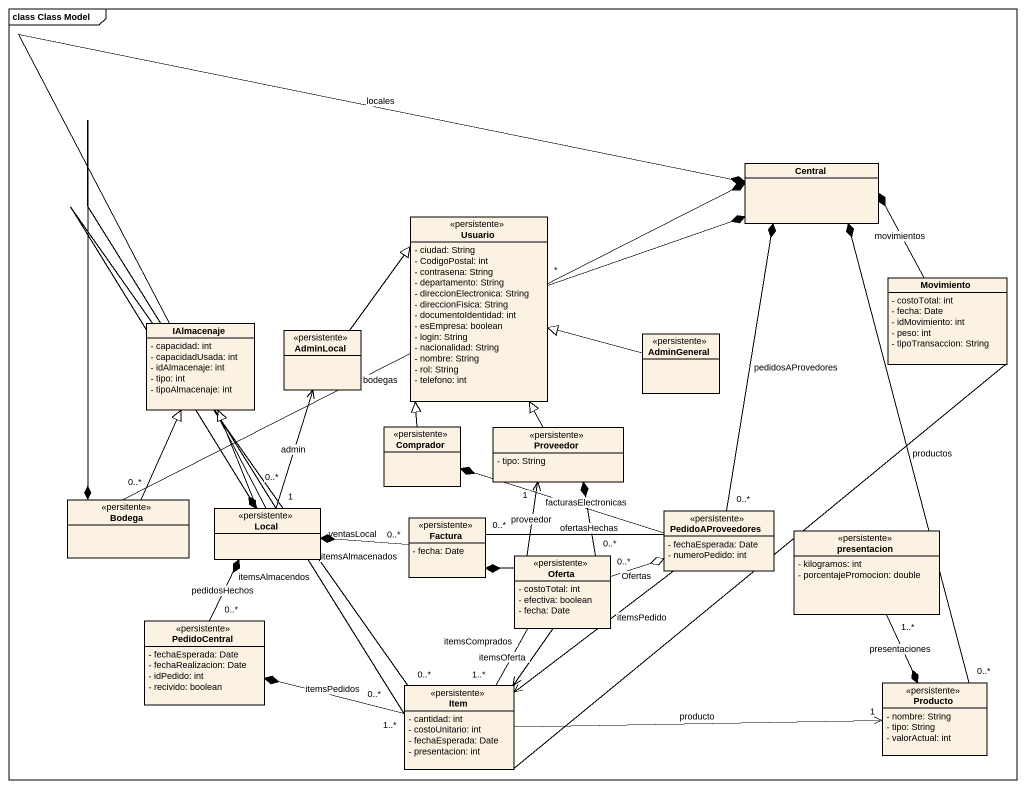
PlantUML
@startuml
mainframe class Class Model
hide circle
hide empty members
skinparam classAttributeIconSize 0
class Central
class Usuario <<persistente>> {
  - ciudad: String
  - CodigoPostal: int
  - contrasena: String
  - departamento: String
  - direccionElectronica: String
  - direccionFisica: String
  - documentoIdentidad: int
  - esEmpresa: boolean
  - login: String
  - nacionalidad: String
  - nombre: String
  - rol: String
  - telefono: int
}
class Movimiento {
  - costoTotal: int
  - fecha: Date
  - idMovimiento: int
  - peso: int
  - tipoTransaccion: String
}
class IAlmacenaje {
  - capacidad: int
  - capacidadUsada: int
  - idAlmacenaje: int
  - tipo: int
  - tipoAlmacenaje: int
}
class AdminLocal <<persistente>>
class AdminGeneral <<persistente>>
class Comprador <<persistente>>
class Proveedor <<persistente>> {
  - tipo: String
}
class Bodega <<persitente>>
class Local <<persistente>>
class Factura <<persistente>> {
  - fecha: Date
}
class PedidoAProveedores <<persistente>> {
  - fechaEsperada: Date
  - numeroPedido: int
}
class presentacion <<persistente>> {
  - kilogramos: int
  - porcentajePromocion: double
}
class Oferta <<persistente>> {
  - costoTotal: int
  - efectiva: boolean
  - fecha: Date
}
class PedidoCentral <<persistente>> {
  - fechaEsperada: Date
  - fechaRealizacion: Date
  - idPedido: int
  - recivido: boolean
}
class Item <<persistente>> {
  - cantidad: int
  - costoUnitario: int
  - fechaEsperada: Date
  - presentacion: int
}
class Producto <<persistente>> {
  - nombre: String
  - tipo: String
  - valorActual: int
}
Usuario "*" -right-* Central
Movimiento -up-* Central : movimientos
Movimiento -- Item
AdminLocal -right-|> Usuario
AdminLocal <-- "1" Local : admin
AdminGeneral -left-|> Usuario
Comprador -up-|> Usuario
Proveedor -up-|> Usuario
Bodega "0..*" -right-* Central : bodegas
Bodega -up-|> IAlmacenaje
Local "0..*" -up-* Central : locales
Local -up-|> IAlmacenaje
Factura "0..*" -up-* Comprador : facturasElectronicas
Factura "0..*" -left-* Local : ventasLocal
PedidoAProveedores "0..*" -up-* Central : pedidosAProvedores
PedidoAProveedores --> Item : itemsPedido
presentacion "1..*" --* Producto : presentaciones
Oferta -up-> "1" Proveedor : proveedor
Oferta "0..*" -up-* Proveedor : ofertasHechas
Oferta "0..*" -right-o PedidoAProveedores : Ofertas
Oferta --> Item : itemsOferta
PedidoCentral "0..*" -up-* Local : pedidosHechos
Item "0..*" -up-* Bodega : itemsAlmacendos
Item "0..*" -up-* Local : itemsAlmacenados
Item "1..*" -up-* Factura : itemsComprados
Item "1..*" -left-* PedidoCentral : itemsPedidos
Item -right-> "1" Producto : producto
Producto "0..*" -up-* Central : productos
@enduml
